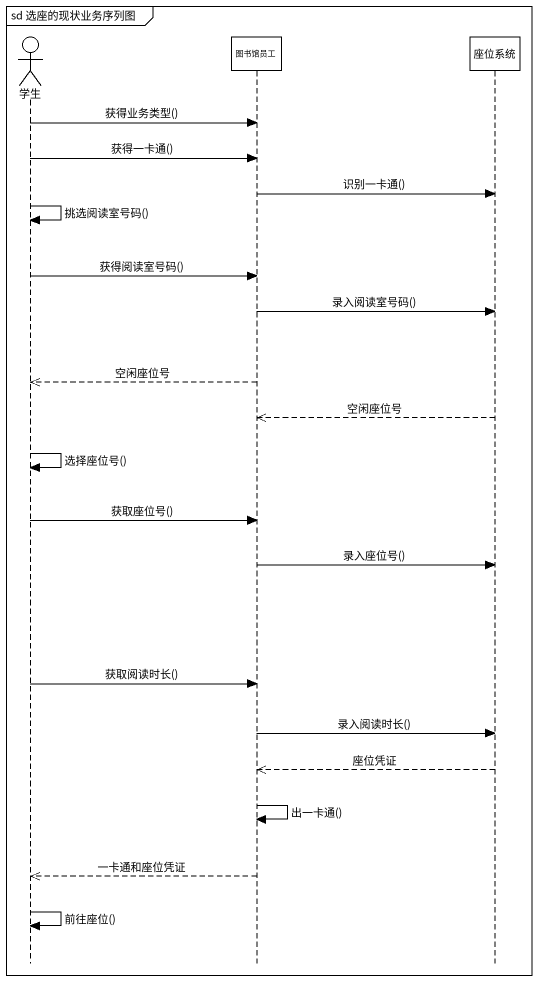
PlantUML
@startuml
mainframe sd 选座的现状业务序列图
hide footbox
actor 学生
participant 图书馆员工
participant 座位系统

学生 -> 图书馆员工 : 获得业务类型()
学生 -> 图书馆员工 : 获得一卡通()
图书馆员工 -> 座位系统 : 识别一卡通()
学生 -> 学生 : 挑选阅读室号码()
学生 -> 图书馆员工 : 获得阅读室号码()
图书馆员工 -> 座位系统 : 录入阅读室号码()
图书馆员工 -->> 学生 : 空闲座位号
座位系统 -->> 图书馆员工 : 空闲座位号
学生 -> 学生 : 选择座位号()
学生 -> 图书馆员工 : 获取座位号()
图书馆员工 -> 座位系统 : 录入座位号()
学生 -> 图书馆员工 : 获取阅读时长()
图书馆员工 -> 座位系统 : 录入阅读时长()
座位系统 -->> 图书馆员工 : 座位凭证
图书馆员工 -> 图书馆员工 : 出一卡通()
图书馆员工 -->> 学生 : 一卡通和座位凭证
学生 -> 学生 : 前往座位()
@enduml
